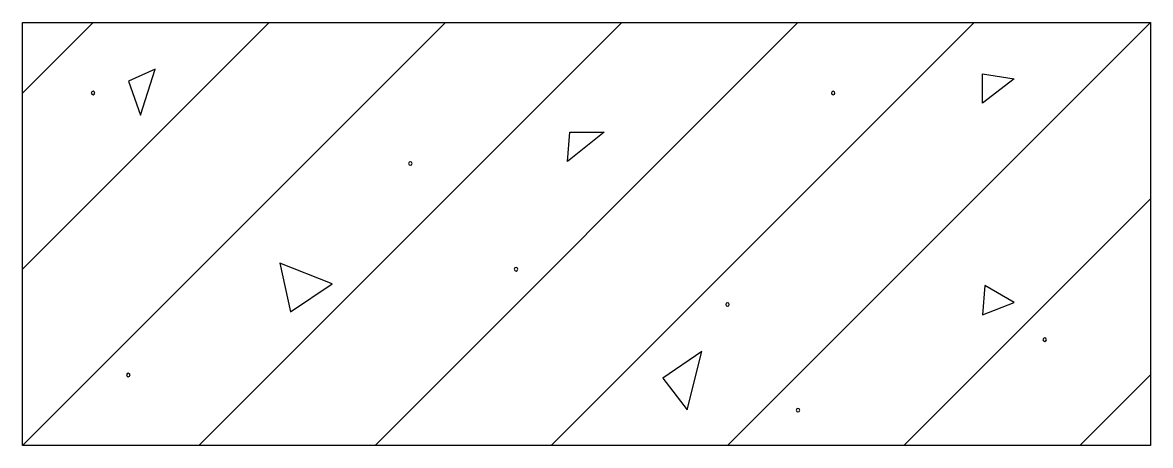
# Model space of a CAD drawing. Header units: metres. Extents: x 35168 to 37088, y 9565 to 10285.
import ezdxf

# ---------------------------------------------------------------- set-up
doc = ezdxf.new("R2010")
doc.units = ezdxf.units.M
doc.layers.add('LAYER1', color=1, linetype='Continuous')

msp = doc.modelspace()

# ---------------------------------------------------------------- linework, layer by layer
for p, q in [((35167.93, 9864.63), (35587.93, 10284.63)), ((35167.93, 9564.63), (35887.93, 10284.63)), ((35167.93, 10164.63), (35287.93, 10284.63)), ((35467.93, 9564.63), (36187.93, 10284.63)), ((35767.93, 9564.63), (36487.93, 10284.63)), ((36067.93, 9564.63), (36787.93, 10284.63)), ((36367.93, 9564.63), (37087.93, 10284.63)), ((35393.7, 10205.53), (35348.01, 10184.81)), ((35368.78, 10126.8), (35393.7, 10205.53)), ((36801.83, 10197.24), (36855.83, 10188.96)), ((36801.83, 10147.52), (36801.83, 10197.24)), ((35348.01, 10184.81), (35368.78, 10126.8)), ((36855.83, 10188.96), (36801.83, 10147.52)), ((36095.69, 10048.07), (36099.84, 10097.79)), ((36157.99, 10097.79), (36095.69, 10048.07)), ((36099.84, 10097.79), (36157.99, 10097.79)), ((36667.93, 9564.63), (37087.93, 9984.63)), ((35606.14, 9875.22), (35623.94, 9792.34)), ((35695.15, 9839.7), (35606.14, 9875.22)), ((35623.94, 9792.34), (35695.15, 9839.7)), ((36805.98, 9836.74), (36801.83, 9787.02)), ((36855.83, 9807.73), (36805.98, 9836.74)), ((36801.83, 9787.02), (36855.83, 9807.73)), ((36324.15, 9724.86), (36257.69, 9679.28)), ((36299.22, 9625.41), (36324.15, 9724.86)), ((36257.69, 9679.28), (36299.22, 9625.41)), ((36967.93, 9564.63), (37087.93, 9684.63))]:
    msp.add_line(p, q)
for points in [[(35284.93, 10164.63, 1), (35290.93, 10164.63, 1)], [(36544.93, 10164.63, 1), (36550.93, 10164.63, 1)], [(35824.93, 10044.63, 1), (35830.93, 10044.63, 1)], [(36004.93, 9864.63, 1), (36010.93, 9864.63, 1)], [(36364.93, 9804.63, 1), (36370.93, 9804.63, 1)], [(36904.93, 9744.63, 1), (36910.93, 9744.63, 1)], [(35344.93, 9684.63, 1), (35350.93, 9684.63, 1)], [(36484.93, 9624.63, 1), (36490.93, 9624.63, 1)]]:
    msp.add_lwpolyline(points, format="xyb", close=True)
at = {"layer": 'LAYER1'}
for p, q in [((35167.93, 10284.63), (37087.93, 10284.63)), ((35167.93, 9564.63), (35167.93, 10284.63)), ((37087.93, 10284.63), (37087.93, 9564.63)), ((37087.93, 9564.63), (35167.93, 9564.63))]:
    msp.add_line(p, q, dxfattribs=at)

doc.saveas('drawing.dxf')
